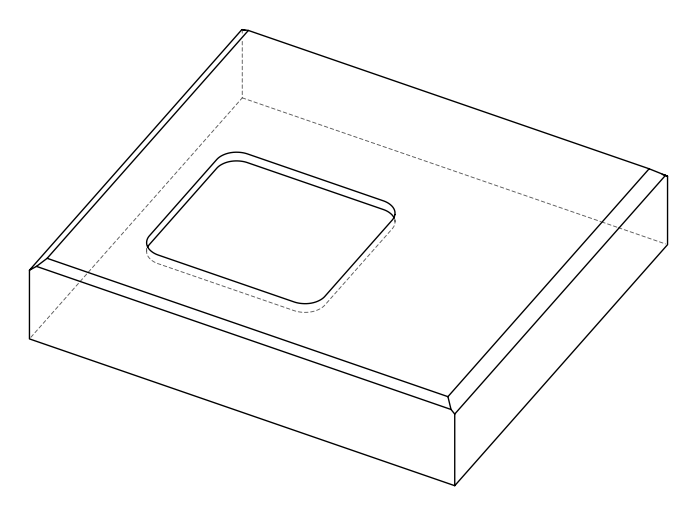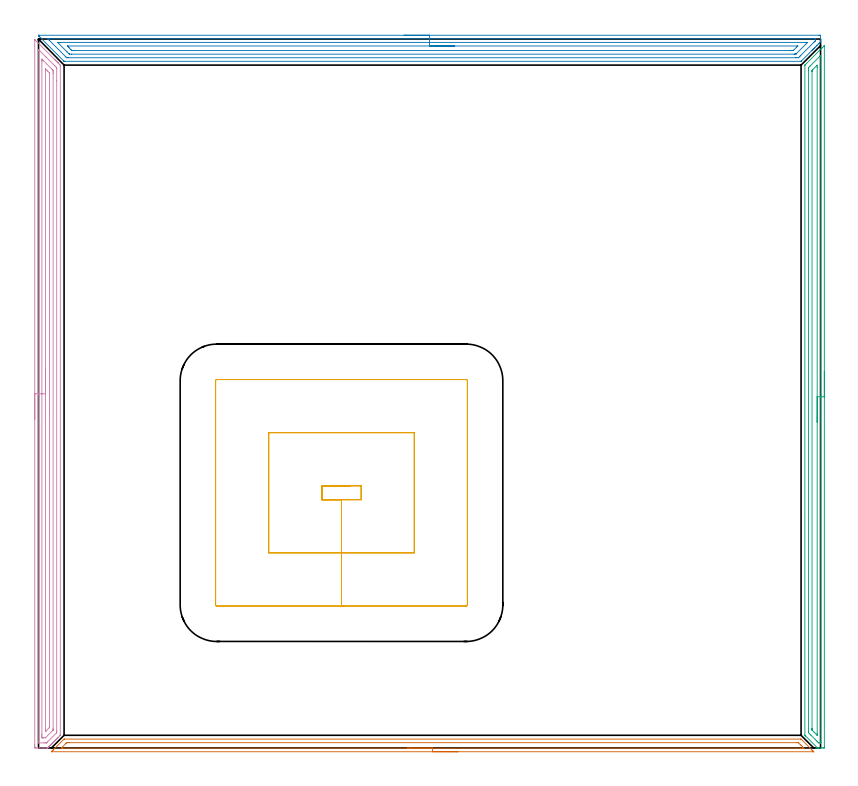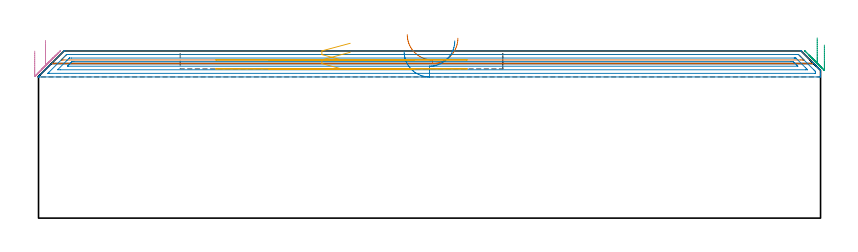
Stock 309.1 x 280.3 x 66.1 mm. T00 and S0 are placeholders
(PLAN: 5 operations, 1 tool changes, 33.5 min)
(1 AREA_MILL | FG_CHAMFER_SURFACE | UGT0205_001 | 4.93 min | 3835 mm3)
(2 AREA_MILL_1 | FG_CHAMFER_SURFACE_1 | UGT0205_001 | 9.88 min | 16392 mm3)
(3 AREA_MILL_2 | FG_CHAMFER_SURFACE_2 | UGT0205_001 | 6.75 min | 8013 mm3)
(4 AREA_MILL_3 | FG_CHAMFER_SURFACE_3 | UGT0205_001 | 8.99 min | 13861 mm3)
(5 MILL_RECTANGULAR_POCKET | POCKET_RECTANGULAR_STRAIGHT | UGT0201_006 | Follow Part, ap 7, ae 75% | 2.9 min | 105105 mm3)
(TOOL UGT0205_001 | Chamfer Mill 20 x 3 x 45 deg. | D20 FL50 Z2)
(TOOL UGT0201_006 | End Mill 28 mm | D28 FL25 Z2)
(OP 1 AREA_MILL)
G17 G21 G94 G90
T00 M6
G54
G17 G0 G90 X165.75 Y-1.5 S1061 M3
G43 Z76.1 H0
Z71.1
G94 G1 X165.712 Z70.228 F250.
X165.598 Z69.364
X165.409 Z68.512
X165.147 Z67.68
X164.813 Z66.874
X164.41 Z66.1
X163.941 Z65.364
X163.41 Z64.672
X162.821 Z64.029
X162.178 Z63.44
X161.486 Z62.908
X160.75 Z62.44
X159.976 Z62.037
X159.17 Z61.703
X158.338 Z61.441
X157.486 Z61.252
X156.622 Z61.138
X155.75 Z61.1
X5.164
X5.105 Y-1.498
X5.109 Y-1.49 Z61.108
X5.418 Y-1.18 Z61.415
X5.563 Y-1.036 Z61.562
X5.714 Y-0.885 Z61.713
X5.854 Y-0.744 Z61.852
X7.5 Y0.901 Z63.499
X9.898 Y3.299 Z65.898
X10.068 Y3.466 Z66.062
X10.105 Y3.495 Z66.09
X10.179 Y3.5 Z66.1
X301.32
X301.395 Y3.495 Z66.09
X301.432 Y3.466 Z66.062
X301.602 Y3.298 Z65.898
X305.511 Y-0.61 Z61.988
X305.646 Y-0.744 Z61.852
X305.786 Y-0.885 Z61.713
X305.937 Y-1.036 Z61.562
X306.082 Y-1.18 Z61.415
X306.232 Y-1.331 Z61.266
X306.391 Y-1.49 Z61.107
X306.395 Y-1.498 Z61.1
Y-1.499 Z61.099
X306.336 Y-1.5 Z61.1
X306.232
X155.75
Y-0.086 Z62.514
X9.662 Y-0.085 Z62.515
X9.286 Y-0.084 Z62.516
X9.054 Y-0.082 Z62.518
X8.99 Y-0.079 Z62.521
X9.017 Y-0.045 Z62.555
X9.071 Y0.015 Z62.615
X9.286 Y0.236 Z62.836
X10.776 Y1.725 Z64.325
X11.073 Y2.018 Z64.618
X11.136 Y2.074 Z64.674
X11.188 Y2.079 Z64.679
X11.304 Y2.082 Z64.682
X11.966 Y2.085 Z64.685
X12.193 Y2.086 Z64.686
X299.762 Y2.085 Z64.685
X300.095 Y2.084 Z64.684
X300.261 Y2.081 Z64.681
X300.34 Y2.079 Z64.679
X300.427 Y2.013 Z64.613
X301.012 Y1.436 Z64.036
X301.32 Y1.13 Z63.73
X301.886 Y0.564 Z63.164
X302.214 Y0.235 Z62.835
X302.489 Y-0.049 Z62.551
X302.514 Y-0.075 Z62.525
X302.493 Y-0.079 Z62.521
X302.401 Y-0.082 Z62.518
X302.214 Y-0.085 Z62.515
X301.986 Y-0.086 Z62.514
X301.32
X155.75
X154.878 Z62.552
X154.013 Z62.666
X153.162 Z62.855
X152.33 Z63.117
X151.524 Z63.451
X150.75 Z63.854
X150.014 Z64.323
X149.322 Z64.854
X148.679 Z65.443
X148.09 Z66.086
X147.558 Z66.778
X147.09 Z67.514
X146.687 Z68.288
X146.353 Z69.094
X146.091 Z69.926
X145.902 Z70.778
X145.788 Z71.643
X145.75 Z72.514
G0 Z76.1
M5
M2
(OP 2 AREA_MILL_1)
G17 G21 G94 G90
T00 M6
G54
G17 G0 G90 X144.519 Y281.698 S1061 M3
G43 Z76.1 H0
Z65.802
G94 G1 X144.557 Z64.93 F250.
X144.671 Z64.065
X144.86 Z63.213
X145.122 Z62.381
X145.456 Z61.575
X145.859 Z60.802
X146.328 Z60.066
X146.859 Z59.374
X147.448 Z58.73
X148.091 Z58.141
X148.784 Z57.61
X149.519 Z57.141
X150.293 Z56.738
X151.099 Z56.405
X151.931 Y281.699 Z56.142
X152.783 Z55.953
X153.648 Z55.84
X154.519 Z55.801
X308.493 Y281.7 Z55.8
X308.765 Y281.697 Z55.803
X309.097 Y281.691 Z55.805
X309.099 Y281.67 Z55.827
X309.1 Y280.482 Z57.013
Y279.189 Z58.31
Y279.171 Z58.328
X309.099 Y279.105 Z58.392
X309.088 Y279.089 Z58.409
X308.581 Y278.581 Z58.919
X308.493 Y278.492 Z59.007
X308.299 Y278.298 Z59.198
X307.759 Y277.759 Z59.741
X307.426 Y277.424 Z60.072
X306.937 Y276.937 Z60.563
X306.707 Y276.706 Z60.791
X306.552 Y276.55 Z60.945
X306.401 Y276.4 Z61.097
X306.261 Y276.26 Z61.238
X306.115 Y276.113 Z61.382
X305.973 Y275.972 Z61.525
X305.815 Y275.814 Z61.684
X305.678 Y275.676 Z61.82
X301.563 Y271.563 Z65.937
X301.42 Y271.422 Z66.075
X301.395 Y271.406 Z66.091
X301.352 Y271.4 Z66.1
X10.366
X10.098 Y271.406 Z66.092
X9.991 Y271.508 Z65.99
X9.965 Y271.534 Z65.964
X0.547 Y280.963 Z56.537
X0.229 Y281.292 Z56.207
X0.172 Y281.356 Z56.144
X0.101 Y281.452 Z56.047
X0.063 Y281.504 Z55.995
X0. Y281.588 Z55.906
X-0.047 Y281.674 Z55.817
X-0.046 Y281.675
X-0.018 Y281.685 Z55.81
X0. Y281.69 Z55.807
X0.015 Y281.693 Z55.806
X0.049 Y281.697 Z55.802
X154.519 Y281.699 Z55.801
Y280.284 Z57.216
X306.707 Y280.285 Z57.215
X306.91 Y280.284 Z57.216
X307.052 Y280.281 Z57.219
X307.082 Y280.279 Z57.221
X307.09 Y280.264 Z57.236
X307.093 Y280.238 Z57.262
X307.098 Y280.099 Z57.401
X307.092 Y279.608 Z57.892
X307.09 Y279.562 Z57.938
X307.061 Y279.523 Z57.977
X307.007 Y279.462 Z58.038
X306.935 Y279.386 Z58.114
X306.707 Y279.157 Z58.343
X306.494 Y278.943 Z58.557
X301.042 Y273.492 Z64.008
X300.753 Y273.204 Z64.296
X300.459 Y272.916 Z64.584
X300.354 Y272.821 Z64.679
X300.254 Y272.819 Z64.681
X299.567 Y272.815 Z64.685
X299.366 Y272.814 Z64.686
X11.95 Y272.815 Z64.685
X11.259 Y272.819 Z64.681
X11.161 Y272.821 Z64.679
X11.137 Y272.825 Z64.675
X11.111 Y272.847 Z64.653
X11.058 Y272.896 Z64.604
X10.855 Y273.096 Z64.404
X4.118 Y279.841 Z57.659
X3.707 Y280.262 Z57.238
X3.694 Y280.277 Z57.223
X3.708 Y280.278 Z57.222
X3.765 Y280.281 Z57.219
X3.883 Y280.282 Z57.218
X4.118 Y280.283 Z57.217
X154.519 Y280.284 Z57.216
Y278.87 Z58.63
X303.137 Y278.871 Z58.629
X303.894 Y278.867 Z58.633
X303.906 Y278.865 Z58.635
X303.925 Y278.837 Z58.663
X303.828 Y278.734 Z58.766
X303.489 Y278.39 Z59.11
X303.137 Y278.036 Z59.464
X299.465 Y274.366 Z63.134
X299.375 Y274.282 Z63.218
X299.337 Y274.248 Z63.252
X299.311 Y274.235 Z63.265
X299.234 Y274.233 Z63.267
X298.954 Y274.23 Z63.27
X298.814 Y274.229 Z63.271
X298.674 Y274.228 Z63.272
X13.044 Y274.229 Z63.271
X12.289 Y274.23 Z63.27
X12.222 Y274.233 Z63.267
X12.19 Y274.235 Z63.265
X12.151 Y274.258 Z63.242
X12.04 Y274.366 Z63.134
X11.259 Y275.143 Z62.357
X7.672 Y278.734 Z58.766
X7.558 Y278.862 Z58.638
X8.581 Y278.869 Z58.631
X154.519 Y278.87 Z58.63
Y277.456 Z60.044
X299.979 Y277.457 Z60.043
X300.045 Y277.456 Z60.044
X300.077 Y277.453 Z60.047
X300.088 Y277.45 Z60.05
Y277.447 Z60.053
X300.073 Y277.426 Z60.074
X300.044 Y277.394 Z60.106
X299.638 Y276.987 Z60.513
X298.674 Y276.023 Z61.477
X298.407 Y275.759 Z61.741
X298.329 Y275.686 Z61.814
X298.299 Y275.659 Z61.841
X298.256 Y275.649 Z61.851
X297.782 Y275.645 Z61.855
X297.369 Y275.643 Z61.857
X13.936
X13.522 Y275.645 Z61.855
X13.285 Y275.648 Z61.852
X13.229 Y275.65 Z61.85
X13.156 Y275.706 Z61.794
X13.044 Y275.811 Z61.689
X12.739 Y276.113 Z61.387
X12.151 Y276.7 Z60.8
X11.866 Y276.987 Z60.513
X11.595 Y277.263 Z60.237
X11.424 Y277.441 Z60.059
X11.419 Y277.45 Z60.05
X11.425 Y277.451 Z60.049
X11.456 Y277.453 Z60.047
X11.514 Y277.454 Z60.046
X11.673
X154.519 Y277.456 Z60.044
X155.391 Z60.082
X156.256 Z60.196
X157.107 Z60.385
X157.94 Z60.647
X158.745 Z60.981
X159.519 Z61.384
X160.255 Z61.853
X160.947 Z62.384
X161.59 Z62.973
X162.18 Z63.616
X162.711 Z64.308
X163.18 Z65.044
X163.582 Z65.818
X163.916 Z66.624
X164.179 Z67.456
X164.367 Z68.308
X164.481 Z69.173
X164.519 Z70.044
G0 Z76.1
M5
M2
(OP 3 AREA_MILL_2)
G17 G21 G94 G90
T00 M6
G54
G17 G0 G90 X310.6 Y148.8 S1061 M3
G43 Z76.1 H0
Z68.4
G94 G1 Y148.762 Z67.528 F250.
Y148.648 Z66.664
Y148.459 Z65.812
Y148.197 Z64.98
Y147.863 Z64.174
Y147.46 Z63.4
Y146.992 Z62.664
Y146.46 Z61.972
Y145.871 Z61.329
Y145.228 Z60.74
Y144.536 Z60.208
Y143.8 Z59.74
Y143.026 Z59.337
Y142.22 Z59.003
Y141.388 Z58.741
Y140.536 Z58.552
Y139.672 Z58.438
Y138.8 Z58.4
X310.599 Y0.364 Z58.401
X310.595 Y0.006 Z58.402
X310.593 Y0.003 Z58.404
X310.248 Y0. Z58.749
X309.733 Z59.263
X309.373 Z59.622
X308.344 Z60.655
X308.289 Z60.709
X307.981 Y0.002 Z61.011
X307.898 Y0.01 Z61.093
X307.806 Y0.091 Z61.188
X307.746 Y0.153 Z61.252
X307.715 Y0.184 Z61.283
X303.244 Y4.656 Z65.755
X302.954 Y4.948 Z66.042
X302.904 Y5.006 Z66.089
X302.9 Y5.102 Z66.1
Y269.814
X302.904 Y269.894 Z66.09
X302.944 Y269.942 Z66.052
X303.219 Y270.219 Z65.781
X308.936 Y275.938 Z60.06
X309.073 Y276.074 Z59.924
X309.232 Y276.233 Z59.765
X309.373 Y276.375 Z59.622
X309.521 Y276.522 Z59.477
X309.66 Y276.661 Z59.338
X309.81 Y276.813 Z59.185
X310.308 Y277.308 Z58.692
X310.372 Y277.372 Z58.627
X310.569 Y277.565 Z58.429
X310.594 Y277.583 Z58.404
X310.599 Y277.565 Z58.399
X310.6 Y138.8 Z58.4
X309.186 Z59.814
X309.185 Y2.42 Z59.815
X309.183 Y2.069 Z59.817
X309.181 Y2.026 Z59.819
X309.18 Y2.012 Z59.82
X309.155 Y2.009 Z59.845
X309.046 Y2.004 Z59.954
X308.908 Y2.001 Z60.092
X308.499 Y2.007 Z60.501
X308.364 Y2.01 Z60.636
X308.221 Y2.14 Z60.779
X307.932 Y2.42 Z61.068
X307.624 Y2.726 Z61.376
X307.035 Y3.314 Z61.965
X305.247 Y5.103 Z63.753
X305.001 Y5.35 Z63.999
X304.362 Y5.997 Z64.638
X304.321 Y6.046 Z64.679
X304.319 Y6.086 Z64.681
X304.316 Y6.173 Z64.684
X304.315 Y6.348 Z64.685
X304.314 Y6.7 Z64.686
X304.315 Y268.026 Z64.685
X304.318 Y268.724 Z64.682
X304.321 Y268.823 Z64.679
X304.327 Y268.865 Z64.673
X304.375 Y268.92 Z64.625
X304.69 Y269.239 Z64.31
X305.001 Y269.552 Z63.999
X308.841 Y273.392 Z60.159
X308.951 Y273.499 Z60.049
X309.115 Y273.656 Z59.885
X309.179 Y273.715 Z59.821
X309.182 Y273.587 Z59.818
X309.185 Y273.392 Z59.815
Y273.208
X309.186 Y138.8 Z59.814
X307.772 Z61.228
X307.771 Y5.847 Z61.229
X307.766 Y5.103 Z61.234
X307.765 Y5.073 Z61.235
X307.707 Y5.103 Z61.293
X307.624 Y5.18 Z61.376
X306.802 Y5.997 Z62.198
X305.908 Y6.891 Z63.092
X305.876 Y6.924 Z63.124
X305.771 Y7.032 Z63.229
X305.747 Y7.06 Z63.253
X305.737 Y7.073 Z63.263
X305.735 Y7.134 Z63.265
X305.731 Y7.334 Z63.269
X305.729 Y7.635 Z63.271
X305.728 Y7.786 Z63.272
X305.729 Y267.282 Z63.271
X305.73 Y267.433 Z63.27
X305.733 Y267.734 Z63.267
X305.735 Y267.816 Z63.265
X305.75 Y267.839 Z63.25
X305.786 Y267.88 Z63.214
X305.876 Y267.976 Z63.124
X305.9 Y268.001 Z63.1
X307.624 Y269.725 Z61.376
X307.669 Y269.769 Z61.331
X307.716 Y269.814 Z61.284
X307.742 Y269.831 Z61.258
X307.765 Y269.842 Z61.235
X307.767 Y269.814 Z61.233
X307.77 Y269.723 Z61.23
X307.771 Y269.664 Z61.229
X307.772 Y268.92 Z61.228
Y138.8
Y137.928 Z61.266
Y137.064 Z61.38
Y136.212 Z61.569
Y135.38 Z61.831
Y134.574 Z62.165
Y133.8 Z62.568
Y133.064 Z63.037
Y132.372 Z63.568
Y131.729 Z64.157
Y131.14 Z64.801
Y130.608 Z65.493
Y130.14 Z66.228
Y129.737 Z67.002
Y129.403 Z67.808
Y129.141 Z68.64
Y128.952 Z69.492
Y128.838 Z70.357
Y128.8 Z71.228
G0 Z76.1
M5
M2
(OP 4 AREA_MILL_3)
G17 G21 G94 G90
T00 M6
G54
G17 G0 G90 X-1.5 Y130. S1061 M3
G43 Z76.1 H0
Z66.
G94 G1 Y130.038 Z65.128 F250.
Y130.152 Z64.264
Y130.341 Z63.412
Y130.603 Z62.58
Y130.937 Z61.774
Y131.34 Z61.
Y131.809 Z60.264
Y132.34 Z59.572
Y132.929 Z58.929
Y133.572 Z58.34
Y134.264 Z57.808
Y135. Z57.34
Y135.774 Z56.937
Y136.58 Z56.603
Y137.412 Z56.341
Y138.264 Z56.152
Y139.128 Z56.038
Y140. Z56.
Y279.874
X-1.494 Y279.976 Z56.004
X-1.493 Y279.982 Z56.005
X-1.475 Y279.976 Z56.023
X-0.639 Y279.139 Z56.861
X6.522 Y271.979 Z64.019
X6.566 Y271.935 Z64.065
X6.775 Y271.726 Z64.274
X6.819 Y271.682 Z64.316
X6.863 Y271.637 Z64.362
X7.071 Y271.429 Z64.57
X7.116 Y271.385 Z64.613
X7.161 Y271.339 Z64.66
X7.368 Y271.133 Z64.867
X7.413 Y271.088 Z64.91
X7.459 Y271.041 Z64.958
X7.664 Y270.836 Z65.163
X7.71 Y270.791 Z65.208
X7.757 Y270.744 Z65.256
X7.961 Y270.54 Z65.46
X8.008 Y270.494 Z65.505
X8.326 Y270.174 Z65.826
X8.594 Y269.895 Z66.092
X8.6 Y269.552 Z66.1
Y5.087
X8.596 Y5.005 Z66.09
X8.554 Y4.952 Z66.05
X8.453 Y4.853 Z65.953
X7.794 Y4.193 Z65.293
X7.71 Y4.109 Z65.207
X7.627 Y4.027 Z65.127
X7.496 Y3.896 Z64.995
X7.413 Y3.811 Z64.909
X7.331 Y3.731 Z64.83
X7.198 Y3.598 Z64.697
X7.116 Y3.514 Z64.612
X7.034 Y3.434 Z64.534
X6.9 Y3.3 Z64.4
X6.819 Y3.217 Z64.315
X6.738 Y3.137 Z64.237
X6.603 Y3.002 Z64.102
X6.522 Y2.92 Z64.018
X6.441 Y2.841 Z63.94
X6.305 Y2.704 Z63.804
X6.225 Y2.623 Z63.721
X6.145 Y2.544 Z63.644
X6.007 Y2.407 Z63.506
X5.927 Y2.326 Z63.424
X5.848 Y2.248 Z63.347
X5.709 Y2.109 Z63.208
X5.63 Y2.029 Z63.126
X5.552 Y1.951 Z63.051
X5.411 Y1.811 Z62.91
X5.333 Y1.731 Z62.829
X5.255 Y1.655 Z62.754
X5.113 Y1.513 Z62.613
X5.036 Y1.434 Z62.532
X4.959 Y1.358 Z62.458
X4.816 Y1.215 Z62.315
X4.739 Y1.137 Z62.235
X4.662 Y1.062 Z62.161
X4.518 Y0.917 Z62.017
X4.442 Y0.84 Z61.938
X4.366 Y0.765 Z61.865
X4.22 Y0.62 Z61.719
X4.144 Y0.543 Z61.641
X4.069 Y0.469 Z61.568
X3.922 Y0.322 Z61.421
X3.847 Y0.246 Z61.343
X3.773 Y0.172 Z61.272
X3.621 Y0.024 Z61.12
X3.593 Y0.004 Z61.091
X3.55 Y0.002 Z61.048
X3.514 Y0. Z61.013
X3.264 Z60.764
X2.457 Z59.956
X1.767 Z59.263
X0.53 Z58.028
X-0.908 Y0.001 Z56.588
X-1.151 Y0.003 Z56.345
X-1.491 Y0.007 Z56.005
X-1.493 Y0.033 Z56.004
X-1.498 Y0.62 Z56.002
X-1.5 Y1.213 Z56.
Y140.
X-0.086 Z57.414
Y275.876
X-0.085 Y275.946 Z57.415
X-0.081 Y276.086 Z57.419
X-0.079 Y276.117 Z57.421
X-0.077 Z57.423
X-0.055 Y276.1 Z57.445
X-0.016 Y276.065 Z57.484
X0.244 Y275.807 Z57.744
X2.924 Y273.126 Z60.424
X6.225 Y269.826 Z63.725
X6.497 Y269.552 Z63.997
X7.116 Y268.926 Z64.616
X7.178 Y268.86 Z64.678
X7.183 Y268.728 Z64.683
X7.185 Y268.659 Z64.685
X7.186 Y263.688 Z64.686
Y6.804
X7.185 Y6.392 Z64.685
X7.182 Y6.186 Z64.682
X7.179 Y6.084 Z64.679
X7.176 Y6.037 Z64.676
X7.13 Y5.98 Z64.63
X7.121 Y5.971 Z64.621
X3.554 Y2.403 Z61.054
X3.252 Y2.11 Z60.752
X3.167 Y2.029 Z60.667
X3.124 Y2.01 Z60.624
X3.06 Y2.004 Z60.56
X2.659 Y2.001 Z60.159
X2.172 Y2. Z59.672
X0.388 Y2.001 Z57.888
X-0.016 Y2.008 Z57.484
X-0.067 Y2.01 Z57.433
X-0.079 Y2.198 Z57.421
X-0.084 Y2.337 Z57.416
X-0.085 Y2.407 Z57.415
X-0.086 Y140. Z57.414
X1.328 Z58.828
X1.329 Y271.339 Z58.829
X1.33 Y271.777 Z58.83
X1.334 Y272.233 Z58.834
X1.335 Y272.252 Z58.835
X1.362 Y272.233 Z58.862
X1.767 Y271.832 Z59.267
X5.333 Y268.267 Z62.833
X5.583 Y268.014 Z63.083
X5.707 Y267.885 Z63.207
X5.765 Y267.823 Z63.265
X5.766 Y267.765 Z63.266
X5.77 Y267.328 Z63.27
X5.771 Y266.872 Z63.271
X5.772 Y266.432 Z63.272
X5.771 Y7.767 Z63.271
X5.77 Y7.33 Z63.27
X5.766 Y7.102 Z63.266
X5.765 Y7.078 Z63.265
X5.749 Y7.057 Z63.249
X5.703 Y7.007 Z63.203
X5.575 Y6.874 Z63.075
X2.894 Y4.193 Z60.394
X2.775 Y4.077 Z60.275
X2.735 Y4.041 Z60.235
X2.703 Y4.014 Z60.203
X2.659 Y4.01 Z60.159
X1.959 Y4.001 Z59.459
X1.767 Z59.267
X1.574 Y4.002 Z59.074
X1.445 Y4.006 Z58.945
X1.347 Y4.01 Z58.847
X1.335 Y4.049 Z58.835
X1.333 Y4.193 Z58.833
X1.33 Y4.632 Z58.83
X1.329 Y5.087 Z58.829
X1.328 Y5.526 Z58.828
Y140.
X2.743 Z60.243
Y268.119
X2.745 Y268.297 Z60.245
X2.747 Y268.383 Z60.247
X2.748 Y268.39 Z60.248
X2.76 Y268.383 Z60.26
X2.795 Y268.351 Z60.295
X3.386 Y267.765 Z60.886
X3.55 Y267.601 Z61.05
X4.278 Y266.872 Z61.778
X4.326 Y266.819 Z61.826
X4.349 Y266.791 Z61.849
X4.351 Y266.769 Z61.851
X4.354 Y266.669 Z61.854
X4.356 Y266.467 Z61.856
X4.357 Y133.383 Z61.857
Y8.661
X4.354 Y8.256 Z61.854
X4.352 Y8.156 Z61.852
X4.35 Y8.11 Z61.85
X4.324 Y8.082 Z61.824
X4.228 Y7.981 Z61.728
X4.018 Y7.767 Z61.518
X3.012 Y6.761 Z60.512
X2.89 Y6.642 Z60.39
X2.774 Y6.531 Z60.274
X2.756 Y6.515 Z60.256
X2.75 Y6.581 Z60.25
X2.744 Y6.788 Z60.244
X2.743 Y6.874 Z60.243
Y6.986
Y140.
Y140.872 Z60.281
Y141.737 Z60.395
Y142.588 Z60.583
Y143.42 Z60.846
Y144.226 Z61.18
Y145. Z61.582
Y145.736 Z62.051
Y146.428 Z62.582
Y147.071 Z63.172
Y147.66 Z63.815
Y148.192 Z64.507
Y148.66 Z65.243
Y149.063 Z66.016
Y149.397 Z66.822
Y149.659 Z67.654
Y149.848 Z68.506
Y149.962 Z69.371
Y150. Z70.243
G0 Z76.1
M5
M2
(OP 5 MILL_RECTANGULAR_POCKET)
G17 G21 G94 G90
T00 M6
G54
G17 G0 G90 X123.195 Y103.6 S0 M3
G43 Z76.1 H0
Z69.1
G94 G1 X112. Z66.1 F250.
Y98.1 Z64.627
X119.75 Z62.55
X127.5 F500.
Y103.6
X112.
Y98.1
X119.75
Y77.1
X148.5
Y124.6
X91.
Y77.1
X119.75
Y56.1
X169.1
G3 X169.5 Y56.5 R0.4
G1 Y145.2
G3 X169.1 Y145.6 R0.4
G1 X70.4
G3 X70. Y145.2 R0.4
G1 Y56.5
G3 X70.4 Y56.1 R0.4
G1 X119.75
X120.75
G0 X123.195 Y103.6 Z65.55
G1 X112. Z62.55 F250.
Y98.1 Z61.077
X119.75 Z59.
X127.5 F500.
Y103.6
X112.
Y98.1
X119.75
Y77.1
X148.5
Y124.6
X91.
Y77.1
X119.75
Y56.1
X169.1
G3 X169.5 Y56.5 R0.4
G1 Y145.2
G3 X169.1 Y145.6 R0.4
G1 X70.4
G3 X70. Y145.2 R0.4
G1 Y56.5
G3 X70.4 Y56.1 R0.4
G1 X119.75
X120.75
G0 Z76.1
M5
M2
